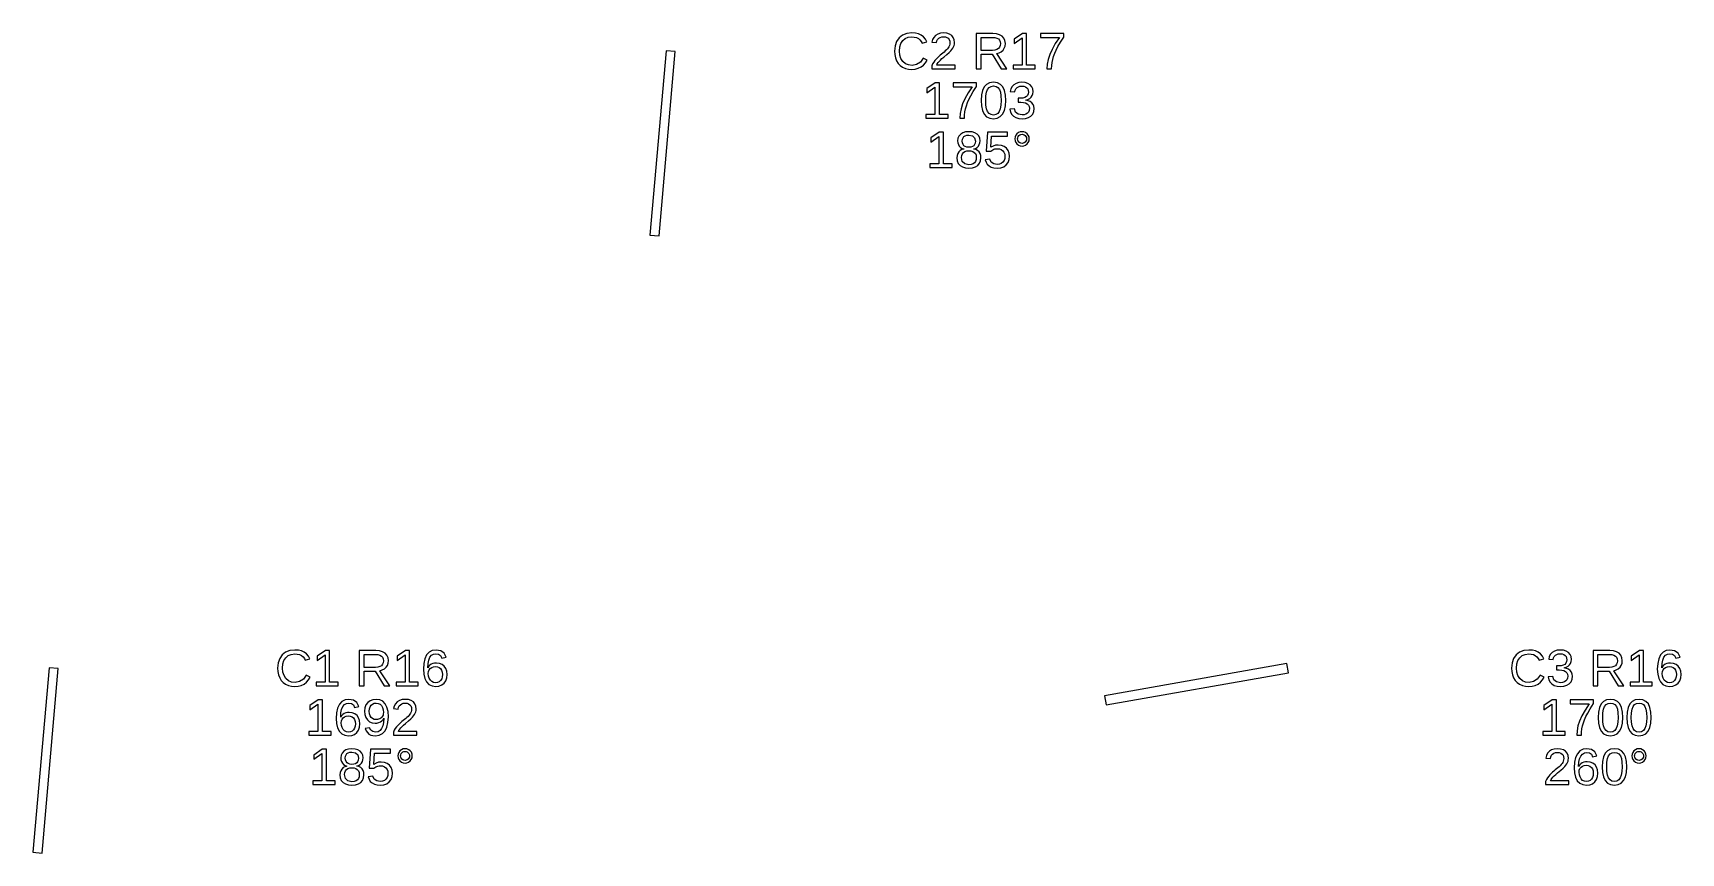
# Model space of a CAD drawing. Extents: x 194 to 2890, y 45 to 1503.
# Drawn here: x 220.6 to 487.8, y 45 to 177.9 of the extents above; entities that cross this region are included whole.
import ezdxf

# ---------------------------------------------------------------- set-up
doc = ezdxf.new("R2010")
doc.units = 0
doc.layers.get('0').update_dxf_attribs({"linetype": 'CONTINUOUS'})

msp = doc.modelspace()

# ---------------------------------------------------------------- linework, layer by layer
for points in [[(363.632, 172.093), (364.128, 172.222), (364.578, 172.437), (364.973, 172.734), (365.305, 173.109), (365.573, 173.564), (364.938, 173.881), (364.467, 173.219), (363.864, 172.821), (363.127, 172.689), (362.544, 172.76), (362.047, 172.974), (361.636, 173.33), (361.33, 173.803), (361.146, 174.368), (361.085, 175.024), (361.144, 175.685), (361.32, 176.244), (361.614, 176.703), (362.013, 177.043), (362.507, 177.247), (363.095, 177.315), (363.481, 177.286), (363.83, 177.198), (364.143, 177.051), (364.41, 176.848), (364.624, 176.593), (364.783, 176.286), (365.52, 176.53), (365.291, 176.961), (364.99, 177.315), (364.617, 177.592), (364.174, 177.791), (363.664, 177.91), (363.087, 177.95), (362.277, 177.863), (361.593, 177.604), (361.036, 177.173), (360.625, 176.589), (360.378, 175.873), (360.296, 175.024), (360.332, 174.441), (360.443, 173.913), (360.627, 173.44), (360.882, 173.028), (361.203, 172.685), (361.591, 172.41), (362.039, 172.21), (362.539, 172.09), (363.091, 172.05)], [(370.106, 172.754), (367.115, 172.754), (367.214, 172.946), (367.347, 173.144), (367.514, 173.346), (367.72, 173.559), (367.968, 173.789), (368.259, 174.036), (368.764, 174.457), (369.148, 174.797), (369.41, 175.057), (369.594, 175.277), (369.745, 175.496), (369.864, 175.716), (369.948, 175.936), (369.999, 176.157), (370.016, 176.379), (369.964, 176.843), (369.809, 177.23), (369.55, 177.541), (369.195, 177.768), (368.751, 177.904), (368.218, 177.95), (367.723, 177.905), (367.293, 177.769), (366.926, 177.543), (366.638, 177.24), (366.443, 176.876), (366.342, 176.448), (367.091, 176.379), (367.154, 176.663), (367.272, 176.901), (367.447, 177.093), (367.667, 177.235), (367.924, 177.319), (368.218, 177.348), (368.522, 177.319), (368.778, 177.232), (368.987, 177.087), (369.141, 176.89), (369.233, 176.646), (369.264, 176.355), (369.246, 176.13), (369.192, 175.921), (369.103, 175.728), (368.985, 175.547), (368.844, 175.37), (368.682, 175.199), (368.501, 175.031), (368.306, 174.863), (368.098, 174.695), (367.881, 174.522), (367.664, 174.34), (367.445, 174.148), (367.228, 173.943), (367.019, 173.724), (366.816, 173.488), (366.627, 173.233), (366.458, 172.953), (366.31, 172.648), (366.31, 172.132), (370.106, 172.132)], [(374.301, 174.512), (376.087, 174.512), (377.576, 172.132), (378.472, 172.132), (376.844, 174.601), (377.249, 174.713), (377.592, 174.896), (377.871, 175.151), (378.078, 175.463), (378.202, 175.821), (378.244, 176.225), (378.185, 176.702), (378.009, 177.104), (377.717, 177.431), (377.316, 177.672), (376.818, 177.816), (376.221, 177.864), (373.524, 177.864), (373.524, 172.132), (374.301, 172.132)], [(374.301, 175.126), (374.301, 177.242), (376.144, 177.242), (376.537, 177.213), (376.863, 177.125), (377.123, 176.979), (377.311, 176.778), (377.425, 176.524), (377.462, 176.217), (377.425, 175.898), (377.313, 175.63), (377.127, 175.413), (376.872, 175.254), (376.555, 175.158), (376.177, 175.126)], [(383.086, 172.754), (381.69, 172.754), (381.69, 177.864), (381.015, 177.864), (379.66, 176.933), (379.66, 176.241), (380.954, 177.165), (380.954, 172.754), (379.493, 172.754), (379.493, 172.132), (383.086, 172.132)], [(385.763, 172.655), (385.823, 173.166), (385.924, 173.665), (386.065, 174.161), (386.246, 174.662), (386.467, 175.167), (386.766, 175.739), (387.18, 176.44), (387.708, 177.27), (387.708, 177.864), (383.92, 177.864), (383.92, 177.242), (387, 177.242), (386.343, 176.228), (385.824, 175.295), (385.444, 174.445), (385.185, 173.648), (385.03, 172.877), (384.978, 172.132), (385.743, 172.132)], [(324.747, 174.935), (323.253, 175.065), (320.638, 145.18), (322.132, 145.049)], [(368.958, 164.754), (367.563, 164.754), (367.563, 169.864), (366.887, 169.864), (365.532, 168.933), (365.532, 168.241), (366.826, 169.165), (366.826, 164.754), (365.366, 164.754), (365.366, 164.132), (368.958, 164.132)], [(371.636, 164.655), (371.696, 165.166), (371.796, 165.665), (371.937, 166.161), (372.118, 166.662), (372.34, 167.167), (372.639, 167.739), (373.052, 168.44), (373.581, 169.27), (373.581, 169.864), (369.793, 169.864), (369.793, 169.242), (372.873, 169.242), (372.215, 168.228), (371.696, 167.295), (371.316, 166.445), (371.058, 165.648), (370.902, 164.877), (370.851, 164.132), (371.615, 164.132)], [(376.913, 164.134), (377.411, 164.387), (377.802, 164.807), (378.084, 165.387), (378.252, 166.118), (378.309, 167), (378.255, 167.894), (378.094, 168.629), (377.827, 169.205), (377.446, 169.619), (376.948, 169.867), (376.331, 169.95), (375.699, 169.868), (375.191, 169.623), (374.808, 169.213), (374.54, 168.64), (374.379, 167.902), (374.325, 167), (374.381, 166.114), (374.546, 165.382), (374.822, 164.803), (375.208, 164.385), (375.703, 164.134), (376.307, 164.05)], [(375.92, 164.711), (375.604, 164.9), (375.365, 165.214), (375.199, 165.664), (375.099, 166.259), (375.066, 167), (375.099, 167.759), (375.197, 168.362), (375.361, 168.806), (375.6, 169.112), (375.923, 169.295), (376.331, 169.356), (376.729, 169.294), (377.045, 169.108), (377.277, 168.798), (377.437, 168.351), (377.532, 167.751), (377.564, 167), (377.531, 166.271), (377.43, 165.68), (377.263, 165.226), (377.024, 164.905), (376.708, 164.712), (376.315, 164.648)], [(381.534, 164.099), (382.014, 164.244), (382.398, 164.486), (382.678, 164.816), (382.847, 165.225), (382.903, 165.714), (382.863, 166.06), (382.744, 166.363), (382.545, 166.626), (382.274, 166.835), (381.941, 166.978), (381.544, 167.057), (381.544, 167.073), (381.903, 167.179), (382.201, 167.335), (382.437, 167.539), (382.608, 167.791), (382.71, 168.089), (382.744, 168.432), (382.691, 168.875), (382.532, 169.247), (382.266, 169.549), (381.905, 169.772), (381.458, 169.905), (380.925, 169.95), (380.431, 169.906), (380, 169.774), (379.633, 169.555), (379.345, 169.258), (379.151, 168.892), (379.05, 168.457), (379.786, 168.4), (379.846, 168.678), (379.962, 168.911), (380.134, 169.099), (380.354, 169.237), (380.615, 169.32), (380.917, 169.348), (381.243, 169.318), (381.511, 169.229), (381.721, 169.081), (381.871, 168.882), (381.961, 168.64), (381.991, 168.355), (381.954, 168.068), (381.844, 167.826), (381.66, 167.629), (381.409, 167.483), (381.097, 167.395), (380.726, 167.366), (380.327, 167.366), (380.327, 166.731), (380.742, 166.731), (381.16, 166.702), (381.506, 166.615), (381.782, 166.469), (381.982, 166.271), (382.102, 166.028), (382.142, 165.739), (382.107, 165.41), (382.002, 165.14), (381.826, 164.929), (381.59, 164.778), (381.3, 164.687), (380.958, 164.656), (380.329, 164.769), (379.913, 165.108), (379.709, 165.674), (378.952, 165.604), (379.064, 165.134), (379.269, 164.746), (379.568, 164.443), (379.953, 164.225), (380.416, 164.094), (380.958, 164.05)], [(369.609, 156.754), (368.214, 156.754), (368.214, 161.864), (367.538, 161.864), (366.183, 160.933), (366.183, 160.241), (367.477, 161.165), (367.477, 156.754), (366.017, 156.754), (366.017, 156.132), (369.609, 156.132)], [(372.916, 156.099), (373.399, 156.247), (373.784, 156.494), (374.064, 156.828), (374.233, 157.24), (374.289, 157.731), (374.255, 158.087), (374.153, 158.401), (373.983, 158.672), (373.753, 158.892), (373.468, 159.047), (373.129, 159.138), (373.129, 159.155), (373.422, 159.247), (373.67, 159.401), (373.874, 159.614), (374.025, 159.873), (374.116, 160.159), (374.146, 160.473), (374.092, 160.895), (373.928, 161.254), (373.656, 161.551), (373.29, 161.773), (372.844, 161.906), (372.319, 161.95), (371.806, 161.905), (371.367, 161.769), (371.003, 161.543), (370.731, 161.244), (370.567, 160.89), (370.513, 160.481), (370.543, 160.167), (370.633, 159.881), (370.783, 159.623), (370.986, 159.407), (371.232, 159.248), (371.522, 159.146), (371.522, 159.13), (371.208, 159.042), (370.934, 158.888), (370.7, 158.666), (370.521, 158.391), (370.414, 158.077), (370.379, 157.722), (370.436, 157.229), (370.609, 156.816), (370.897, 156.486), (371.288, 156.244), (371.767, 156.099), (372.336, 156.05)], [(372.014, 159.452), (371.752, 159.538), (371.54, 159.681), (371.385, 159.88), (371.292, 160.13), (371.262, 160.432), (371.292, 160.728), (371.382, 160.971), (371.532, 161.16), (371.74, 161.296), (372.002, 161.377), (372.319, 161.405), (372.912, 161.297), (373.267, 160.972), (373.385, 160.432), (373.355, 160.11), (373.265, 159.853), (373.115, 159.661), (372.907, 159.529), (372.645, 159.45), (372.328, 159.423)], [(377.492, 156.108), (377.991, 156.282), (378.396, 156.571), (378.696, 156.961), (378.876, 157.437), (378.935, 157.999), (378.88, 158.497), (378.712, 158.929), (378.433, 159.293), (378.06, 159.569), (377.61, 159.734), (377.084, 159.789), (376.638, 159.749), (376.243, 159.627), (375.9, 159.423), (376.01, 161.242), (378.602, 161.242), (378.602, 161.864), (375.343, 161.864), (375.151, 158.78), (375.868, 158.78), (376.038, 158.915), (376.209, 159.021), (376.38, 159.098), (376.556, 159.15), (376.74, 159.181), (376.934, 159.191), (377.287, 159.154), (377.589, 159.043), (377.839, 158.858), (378.025, 158.612), (378.137, 158.321), (378.175, 157.983), (378.138, 157.597), (378.026, 157.271), (377.841, 157.004), (377.59, 156.806), (377.282, 156.688), (376.917, 156.648), (376.358, 156.743), (375.961, 157.026), (375.725, 157.499), (374.985, 157.413), (375.112, 157.006), (375.319, 156.668), (375.607, 156.4), (375.97, 156.206), (376.401, 156.089), (376.901, 156.05)], [(381.255, 159.668), (381.529, 159.781), (381.774, 159.968), (381.965, 160.21), (382.079, 160.484), (382.117, 160.79), (382.08, 161.097), (381.966, 161.371), (381.778, 161.612), (381.535, 161.8), (381.259, 161.912), (380.95, 161.95), (380.641, 161.912), (380.365, 161.798), (380.122, 161.608), (379.933, 161.365), (379.82, 161.093), (379.782, 160.79), (379.82, 160.488), (379.935, 160.215), (380.126, 159.972), (380.37, 159.783), (380.645, 159.669), (380.95, 159.631)], [(380.761, 160.082), (380.591, 160.154), (380.439, 160.274), (380.32, 160.427), (380.249, 160.599), (380.226, 160.79), (380.249, 160.981), (380.319, 161.154), (380.435, 161.307), (380.585, 161.427), (380.757, 161.499), (380.95, 161.523), (381.143, 161.499), (381.314, 161.429), (381.464, 161.311), (381.581, 161.159), (381.651, 160.986), (381.674, 160.79), (381.65, 160.597), (381.58, 160.424), (381.462, 160.271), (381.311, 160.153), (381.14, 160.082), (380.95, 160.058)], [(371.672, 156.731), (371.27, 157.126), (371.135, 157.783), (371.17, 158.098), (371.275, 158.365), (371.449, 158.583), (371.685, 158.745), (371.975, 158.842), (372.319, 158.874), (372.673, 158.844), (372.97, 158.754), (373.21, 158.603), (373.387, 158.394), (373.493, 158.126), (373.528, 157.8), (373.495, 157.42), (373.398, 157.115), (373.235, 156.886), (373.006, 156.727), (372.709, 156.631), (372.344, 156.599)], [(263.632, 72.093), (264.128, 72.222), (264.578, 72.437), (264.973, 72.734), (265.305, 73.109), (265.573, 73.564), (264.938, 73.881), (264.467, 73.219), (263.864, 72.821), (263.127, 72.689), (262.544, 72.76), (262.047, 72.974), (261.636, 73.33), (261.33, 73.803), (261.146, 74.368), (261.085, 75.024), (261.144, 75.685), (261.32, 76.244), (261.614, 76.703), (262.013, 77.043), (262.507, 77.247), (263.095, 77.315), (263.481, 77.286), (263.83, 77.198), (264.143, 77.051), (264.41, 76.848), (264.624, 76.593), (264.783, 76.286), (265.52, 76.53), (265.291, 76.961), (264.99, 77.315), (264.617, 77.592), (264.174, 77.791), (263.664, 77.91), (263.087, 77.95), (262.277, 77.864), (261.593, 77.605), (261.036, 77.173), (260.625, 76.589), (260.378, 75.873), (260.296, 75.024), (260.332, 74.442), (260.443, 73.913), (260.627, 73.44), (260.882, 73.028), (261.203, 72.685), (261.591, 72.41), (262.039, 72.21), (262.539, 72.09), (263.091, 72.05)], [(270.118, 72.754), (268.722, 72.754), (268.722, 77.864), (268.047, 77.864), (266.692, 76.933), (266.692, 76.241), (267.986, 77.165), (267.986, 72.754), (266.525, 72.754), (266.525, 72.132), (270.118, 72.132)], [(274.301, 74.512), (276.087, 74.512), (277.576, 72.132), (278.472, 72.132), (276.844, 74.601), (277.249, 74.713), (277.592, 74.896), (277.871, 75.15), (278.078, 75.463), (278.202, 75.821), (278.244, 76.225), (278.185, 76.702), (278.009, 77.104), (277.717, 77.431), (277.316, 77.672), (276.818, 77.816), (276.221, 77.864), (273.524, 77.864), (273.524, 72.132), (274.301, 72.132)], [(283.086, 72.754), (281.69, 72.754), (281.69, 77.864), (281.015, 77.864), (279.66, 76.933), (279.66, 76.241), (280.954, 77.165), (280.954, 72.754), (279.493, 72.754), (279.493, 72.132), (283.086, 72.132)], [(286.446, 72.109), (286.899, 72.283), (287.269, 72.575), (287.542, 72.967), (287.706, 73.445), (287.761, 74.007), (287.709, 74.528), (287.554, 74.973), (287.295, 75.342), (286.948, 75.618), (286.528, 75.783), (286.036, 75.838), (285.736, 75.817), (285.459, 75.752), (285.206, 75.645), (284.983, 75.496), (284.795, 75.308), (284.644, 75.081), (284.683, 75.761), (284.797, 76.325), (284.988, 76.772), (285.249, 77.096), (285.572, 77.291), (285.959, 77.356), (286.387, 77.278), (286.702, 77.045), (286.903, 76.656), (287.602, 76.782), (287.271, 77.431), (286.725, 77.82), (285.967, 77.95), (285.361, 77.861), (284.855, 77.595), (284.449, 77.152), (284.153, 76.544), (283.975, 75.782), (283.916, 74.866), (283.973, 74.022), (284.144, 73.323), (284.429, 72.77), (284.821, 72.37), (285.315, 72.13), (285.91, 72.05)], [(463.632, 72.093), (464.128, 72.222), (464.578, 72.437), (464.973, 72.734), (465.305, 73.109), (465.573, 73.564), (464.938, 73.881), (464.467, 73.219), (463.864, 72.821), (463.127, 72.689), (462.544, 72.76), (462.047, 72.974), (461.636, 73.33), (461.33, 73.803), (461.146, 74.368), (461.085, 75.024), (461.144, 75.685), (461.32, 76.244), (461.614, 76.703), (462.013, 77.043), (462.507, 77.247), (463.095, 77.315), (463.481, 77.286), (463.83, 77.198), (464.143, 77.051), (464.41, 76.848), (464.624, 76.593), (464.783, 76.286), (465.52, 76.53), (465.291, 76.961), (464.99, 77.315), (464.617, 77.592), (464.174, 77.791), (463.664, 77.91), (463.087, 77.95), (462.277, 77.864), (461.593, 77.605), (461.036, 77.173), (460.625, 76.589), (460.378, 75.873), (460.296, 75.024), (460.332, 74.442), (460.443, 73.913), (460.627, 73.44), (460.882, 73.028), (461.203, 72.685), (461.591, 72.41), (462.039, 72.21), (462.539, 72.09), (463.091, 72.05)], [(468.79, 72.099), (469.27, 72.244), (469.654, 72.486), (469.934, 72.816), (470.103, 73.225), (470.159, 73.714), (470.119, 74.06), (469.999, 74.364), (469.801, 74.626), (469.53, 74.835), (469.197, 74.978), (468.8, 75.057), (468.8, 75.073), (469.159, 75.179), (469.457, 75.335), (469.693, 75.539), (469.863, 75.791), (469.966, 76.089), (470, 76.432), (469.947, 76.875), (469.787, 77.247), (469.522, 77.549), (469.16, 77.772), (468.714, 77.905), (468.181, 77.95), (467.687, 77.906), (467.256, 77.774), (466.889, 77.555), (466.601, 77.258), (466.407, 76.891), (466.306, 76.457), (467.042, 76.4), (467.102, 76.678), (467.218, 76.911), (467.39, 77.1), (467.61, 77.237), (467.871, 77.32), (468.173, 77.348), (468.499, 77.318), (468.767, 77.229), (468.977, 77.081), (469.127, 76.882), (469.217, 76.64), (469.247, 76.355), (469.21, 76.068), (469.1, 75.826), (468.916, 75.629), (468.664, 75.483), (468.353, 75.395), (467.982, 75.366), (467.583, 75.366), (467.583, 74.731), (467.998, 74.731), (468.416, 74.702), (468.762, 74.615), (469.038, 74.469), (469.238, 74.271), (469.358, 74.028), (469.398, 73.739), (469.363, 73.41), (469.258, 73.14), (469.082, 72.929), (468.846, 72.778), (468.556, 72.687), (468.214, 72.656), (467.585, 72.769), (467.169, 73.109), (466.965, 73.674), (466.208, 73.604), (466.32, 73.134), (466.525, 72.746), (466.824, 72.443), (467.209, 72.225), (467.672, 72.094), (468.214, 72.05)], [(474.301, 74.512), (476.087, 74.512), (477.576, 72.132), (478.472, 72.132), (476.844, 74.601), (477.249, 74.713), (477.592, 74.896), (477.871, 75.15), (478.078, 75.463), (478.202, 75.821), (478.244, 76.225), (478.185, 76.702), (478.009, 77.104), (477.717, 77.431), (477.316, 77.672), (476.818, 77.816), (476.221, 77.864), (473.524, 77.864), (473.524, 72.132), (474.301, 72.132)], [(483.086, 72.754), (481.69, 72.754), (481.69, 77.864), (481.015, 77.864), (479.66, 76.933), (479.66, 76.241), (480.954, 77.165), (480.954, 72.754), (479.493, 72.754), (479.493, 72.132), (483.086, 72.132)], [(486.446, 72.109), (486.899, 72.283), (487.269, 72.575), (487.542, 72.967), (487.706, 73.445), (487.761, 74.007), (487.709, 74.528), (487.554, 74.973), (487.295, 75.342), (486.948, 75.618), (486.528, 75.783), (486.036, 75.838), (485.736, 75.817), (485.459, 75.752), (485.206, 75.645), (484.983, 75.496), (484.795, 75.308), (484.644, 75.081), (484.683, 75.761), (484.797, 76.325), (484.988, 76.772), (485.249, 77.096), (485.572, 77.291), (485.959, 77.356), (486.387, 77.278), (486.702, 77.045), (486.903, 76.656), (487.602, 76.782), (487.271, 77.431), (486.725, 77.82), (485.967, 77.95), (485.361, 77.861), (484.855, 77.595), (484.449, 77.152), (484.153, 76.544), (483.975, 75.782), (483.916, 74.866), (483.973, 74.022), (484.144, 73.323), (484.429, 72.77), (484.821, 72.37), (485.315, 72.13), (485.91, 72.05)], [(224.747, 74.935), (223.253, 75.065), (220.638, 45.179), (222.132, 45.049)], [(274.301, 75.126), (274.301, 77.242), (276.144, 77.242), (276.537, 77.213), (276.863, 77.125), (277.123, 76.98), (277.311, 76.778), (277.425, 76.524), (277.462, 76.217), (277.425, 75.898), (277.313, 75.63), (277.127, 75.413), (276.872, 75.254), (276.555, 75.158), (276.177, 75.126)], [(285.564, 72.687), (285.284, 72.828), (285.045, 73.063), (284.863, 73.372), (284.754, 73.734), (284.718, 74.15), (284.753, 74.474), (284.858, 74.749), (285.033, 74.974), (285.265, 75.14), (285.541, 75.239), (285.861, 75.273), (286.198, 75.235), (286.481, 75.123), (286.711, 74.935), (286.881, 74.678), (286.983, 74.358), (287.017, 73.975), (286.983, 73.589), (286.883, 73.263), (286.715, 72.996), (286.489, 72.798), (286.213, 72.68), (285.885, 72.64)], [(424.13, 74.261), (423.87, 75.739), (394.326, 70.529), (394.586, 69.052)], [(474.301, 75.126), (474.301, 77.242), (476.144, 77.242), (476.537, 77.213), (476.863, 77.125), (477.123, 76.98), (477.311, 76.778), (477.425, 76.524), (477.462, 76.217), (477.425, 75.898), (477.313, 75.63), (477.127, 75.413), (476.872, 75.254), (476.555, 75.158), (476.177, 75.126)], [(485.564, 72.687), (485.284, 72.828), (485.045, 73.063), (484.863, 73.372), (484.754, 73.734), (484.718, 74.15), (484.753, 74.474), (484.858, 74.749), (485.033, 74.974), (485.265, 75.14), (485.541, 75.239), (485.861, 75.273), (486.198, 75.235), (486.481, 75.123), (486.711, 74.935), (486.881, 74.678), (486.983, 74.358), (487.017, 73.975), (486.983, 73.589), (486.883, 73.263), (486.715, 72.996), (486.489, 72.798), (486.213, 72.68), (485.885, 72.64)], [(268.958, 64.754), (267.563, 64.754), (267.563, 69.864), (266.887, 69.864), (265.532, 68.933), (265.532, 68.241), (266.826, 69.165), (266.826, 64.754), (265.366, 64.754), (265.366, 64.132), (268.958, 64.132)], [(272.318, 64.109), (272.771, 64.283), (273.141, 64.575), (273.415, 64.967), (273.579, 65.445), (273.634, 66.007), (273.582, 66.528), (273.426, 66.973), (273.168, 67.342), (272.821, 67.618), (272.401, 67.783), (271.908, 67.838), (271.608, 67.817), (271.332, 67.752), (271.078, 67.645), (270.855, 67.496), (270.668, 67.308), (270.517, 67.081), (270.555, 67.761), (270.67, 68.325), (270.861, 68.772), (271.121, 69.096), (271.445, 69.291), (271.831, 69.356), (272.26, 69.278), (272.574, 69.045), (272.775, 68.656), (273.475, 68.782), (273.143, 69.431), (272.598, 69.82), (271.839, 69.95), (271.233, 69.861), (270.727, 69.595), (270.322, 69.152), (270.025, 68.544), (269.848, 67.782), (269.789, 66.866), (269.846, 66.022), (270.016, 65.323), (270.301, 64.77), (270.694, 64.37), (271.187, 64.13), (271.782, 64.05)], [(276.778, 64.138), (277.29, 64.403), (277.7, 64.844), (278, 65.448), (278.18, 66.205), (278.24, 67.114), (278.185, 67.981), (278.021, 68.691), (277.747, 69.242), (277.368, 69.635), (276.885, 69.871), (276.299, 69.95), (275.743, 69.893), (275.275, 69.721), (274.895, 69.435), (274.615, 69.049), (274.447, 68.578), (274.391, 68.021), (274.442, 67.477), (274.597, 67.009), (274.854, 66.618), (275.198, 66.324), (275.61, 66.147), (276.091, 66.089), (276.397, 66.113), (276.686, 66.187), (276.958, 66.31), (277.195, 66.474), (277.381, 66.67), (277.515, 66.898), (277.468, 66.23), (277.347, 65.672), (277.153, 65.226), (276.891, 64.9), (276.566, 64.705), (276.177, 64.64), (275.736, 64.72), (275.414, 64.958), (275.208, 65.356), (274.509, 65.246), (274.651, 64.865), (274.844, 64.56), (275.088, 64.333), (275.388, 64.176), (275.747, 64.082), (276.165, 64.05)], [(282.85, 64.754), (279.859, 64.754), (279.958, 64.946), (280.091, 65.144), (280.258, 65.346), (280.464, 65.559), (280.712, 65.789), (281.003, 66.036), (281.508, 66.457), (281.892, 66.797), (282.154, 67.057), (282.338, 67.277), (282.49, 67.496), (282.608, 67.716), (282.692, 67.936), (282.743, 68.157), (282.76, 68.379), (282.709, 68.843), (282.553, 69.23), (282.294, 69.541), (281.939, 69.768), (281.495, 69.904), (280.962, 69.95), (280.468, 69.905), (280.037, 69.769), (279.67, 69.543), (279.382, 69.24), (279.187, 68.876), (279.086, 68.448), (279.835, 68.379), (279.898, 68.663), (280.017, 68.901), (280.191, 69.093), (280.411, 69.235), (280.668, 69.319), (280.962, 69.348), (281.266, 69.319), (281.522, 69.232), (281.731, 69.087), (281.885, 68.89), (281.977, 68.646), (282.008, 68.355), (281.99, 68.13), (281.936, 67.921), (281.847, 67.728), (281.729, 67.546), (281.588, 67.37), (281.426, 67.199), (281.245, 67.031), (281.05, 66.863), (280.842, 66.695), (280.626, 66.522), (280.408, 66.34), (280.189, 66.148), (279.973, 65.943), (279.763, 65.724), (279.56, 65.488), (279.371, 65.233), (279.202, 64.953), (279.054, 64.648), (279.054, 64.132), (282.85, 64.132)], [(468.958, 64.754), (467.563, 64.754), (467.563, 69.864), (466.887, 69.864), (465.532, 68.933), (465.532, 68.241), (466.826, 69.165), (466.826, 64.754), (465.366, 64.754), (465.366, 64.132), (468.958, 64.132)], [(471.636, 64.655), (471.696, 65.166), (471.796, 65.665), (471.937, 66.161), (472.118, 66.662), (472.34, 67.167), (472.639, 67.739), (473.052, 68.44), (473.581, 69.27), (473.581, 69.864), (469.793, 69.864), (469.793, 69.242), (472.873, 69.242), (472.215, 68.228), (471.696, 67.295), (471.316, 66.445), (471.058, 65.648), (470.902, 64.877), (470.851, 64.132), (471.615, 64.132)], [(476.913, 64.134), (477.411, 64.386), (477.802, 64.807), (478.084, 65.387), (478.252, 66.118), (478.309, 67), (478.255, 67.894), (478.094, 68.629), (477.827, 69.205), (477.446, 69.619), (476.948, 69.867), (476.331, 69.95), (475.699, 69.868), (475.191, 69.623), (474.808, 69.213), (474.54, 68.64), (474.379, 67.902), (474.325, 67), (474.381, 66.114), (474.546, 65.382), (474.822, 64.803), (475.208, 64.385), (475.703, 64.134), (476.307, 64.05)], [(481.547, 64.134), (482.046, 64.386), (482.437, 64.807), (482.718, 65.387), (482.887, 66.118), (482.943, 67), (482.89, 67.894), (482.729, 68.629), (482.461, 69.205), (482.081, 69.619), (481.582, 69.867), (480.966, 69.95), (480.334, 69.868), (479.826, 69.623), (479.442, 69.213), (479.174, 68.64), (479.014, 67.902), (478.96, 67), (479.015, 66.114), (479.181, 65.382), (479.456, 64.803), (479.842, 64.385), (480.337, 64.134), (480.942, 64.05)], [(271.437, 64.687), (271.157, 64.828), (270.918, 65.063), (270.736, 65.372), (270.627, 65.734), (270.59, 66.15), (270.625, 66.474), (270.73, 66.749), (270.905, 66.974), (271.138, 67.14), (271.414, 67.239), (271.733, 67.273), (272.07, 67.235), (272.354, 67.123), (272.584, 66.935), (272.753, 66.678), (272.855, 66.358), (272.889, 65.975), (272.856, 65.589), (272.755, 65.263), (272.588, 64.996), (272.362, 64.798), (272.085, 64.68), (271.758, 64.64)], [(275.943, 66.707), (275.668, 66.828), (275.44, 67.031), (275.271, 67.302), (275.169, 67.633), (275.135, 68.021), (275.169, 68.403), (275.271, 68.727), (275.44, 68.996), (275.669, 69.196), (275.947, 69.316), (276.274, 69.356), (276.606, 69.309), (276.889, 69.169), (277.125, 68.935), (277.301, 68.624), (277.407, 68.253), (277.442, 67.822), (277.425, 67.605), (277.373, 67.404), (277.285, 67.22), (277.168, 67.057), (277.025, 66.92), (276.856, 66.811), (276.67, 66.731), (276.473, 66.682), (276.266, 66.666)], [(475.92, 64.711), (475.604, 64.9), (475.365, 65.214), (475.199, 65.664), (475.099, 66.259), (475.066, 67), (475.099, 67.76), (475.197, 68.362), (475.361, 68.806), (475.6, 69.112), (475.923, 69.295), (476.331, 69.356), (476.729, 69.294), (477.045, 69.108), (477.277, 68.798), (477.437, 68.351), (477.532, 67.751), (477.564, 67), (477.531, 66.271), (477.43, 65.68), (477.263, 65.226), (477.024, 64.905), (476.708, 64.712), (476.315, 64.648)], [(480.555, 64.711), (480.238, 64.9), (480, 65.214), (479.834, 65.664), (479.734, 66.259), (479.701, 67), (479.733, 67.76), (479.832, 68.362), (479.996, 68.806), (480.235, 69.112), (480.558, 69.295), (480.966, 69.356), (481.364, 69.294), (481.679, 69.108), (481.912, 68.798), (482.071, 68.351), (482.167, 67.751), (482.199, 67), (482.165, 66.271), (482.065, 65.68), (481.898, 65.226), (481.659, 64.905), (481.343, 64.712), (480.95, 64.648)], [(269.609, 56.754), (268.214, 56.754), (268.214, 61.864), (267.538, 61.864), (266.183, 60.933), (266.183, 60.241), (267.477, 61.165), (267.477, 56.754), (266.017, 56.754), (266.017, 56.132), (269.609, 56.132)], [(272.916, 56.099), (273.399, 56.247), (273.784, 56.494), (274.064, 56.828), (274.233, 57.24), (274.289, 57.73), (274.255, 58.087), (274.153, 58.401), (273.983, 58.672), (273.753, 58.892), (273.468, 59.047), (273.129, 59.138), (273.129, 59.155), (273.422, 59.247), (273.67, 59.401), (273.874, 59.614), (274.025, 59.873), (274.116, 60.159), (274.146, 60.473), (274.092, 60.895), (273.928, 61.254), (273.656, 61.551), (273.29, 61.773), (272.844, 61.906), (272.319, 61.95), (271.806, 61.905), (271.367, 61.769), (271.003, 61.543), (270.731, 61.244), (270.567, 60.89), (270.513, 60.481), (270.543, 60.167), (270.633, 59.881), (270.783, 59.623), (270.986, 59.407), (271.232, 59.248), (271.522, 59.147), (271.522, 59.13), (271.208, 59.042), (270.934, 58.888), (270.7, 58.666), (270.521, 58.392), (270.414, 58.077), (270.379, 57.722), (270.436, 57.229), (270.609, 56.816), (270.897, 56.486), (271.288, 56.244), (271.767, 56.099), (272.336, 56.05)], [(277.492, 56.108), (277.991, 56.282), (278.396, 56.571), (278.696, 56.961), (278.876, 57.437), (278.935, 57.999), (278.88, 58.497), (278.712, 58.928), (278.433, 59.293), (278.06, 59.569), (277.61, 59.734), (277.084, 59.789), (276.638, 59.749), (276.243, 59.627), (275.9, 59.423), (276.01, 61.242), (278.602, 61.242), (278.602, 61.864), (275.343, 61.864), (275.151, 58.78), (275.868, 58.78), (276.038, 58.915), (276.209, 59.021), (276.38, 59.098), (276.556, 59.15), (276.74, 59.181), (276.934, 59.191), (277.287, 59.154), (277.589, 59.043), (277.839, 58.858), (278.025, 58.612), (278.137, 58.321), (278.175, 57.983), (278.138, 57.597), (278.026, 57.271), (277.841, 57.004), (277.59, 56.806), (277.282, 56.688), (276.917, 56.648), (276.358, 56.743), (275.961, 57.026), (275.725, 57.499), (274.985, 57.413), (275.112, 57.006), (275.319, 56.668), (275.607, 56.4), (275.97, 56.206), (276.401, 56.089), (276.901, 56.05)], [(281.255, 59.668), (281.529, 59.781), (281.774, 59.968), (281.965, 60.21), (282.079, 60.484), (282.117, 60.79), (282.08, 61.097), (281.966, 61.371), (281.778, 61.612), (281.535, 61.8), (281.259, 61.912), (280.95, 61.95), (280.641, 61.912), (280.365, 61.798), (280.122, 61.608), (279.933, 61.365), (279.82, 61.093), (279.782, 60.79), (279.82, 60.488), (279.935, 60.215), (280.126, 59.972), (280.37, 59.783), (280.645, 59.669), (280.95, 59.631)], [(280.761, 60.082), (280.591, 60.154), (280.439, 60.273), (280.32, 60.427), (280.249, 60.599), (280.226, 60.79), (280.249, 60.981), (280.319, 61.154), (280.435, 61.307), (280.585, 61.427), (280.757, 61.499), (280.95, 61.523), (281.143, 61.499), (281.314, 61.429), (281.464, 61.311), (281.581, 61.159), (281.651, 60.986), (281.674, 60.79), (281.65, 60.597), (281.58, 60.424), (281.462, 60.272), (281.311, 60.153), (281.14, 60.082), (280.95, 60.058)], [(469.597, 56.754), (466.607, 56.754), (466.705, 56.946), (466.838, 57.144), (467.005, 57.346), (467.211, 57.559), (467.459, 57.789), (467.75, 58.036), (468.256, 58.457), (468.64, 58.797), (468.901, 59.057), (469.086, 59.277), (469.237, 59.496), (469.355, 59.716), (469.44, 59.936), (469.491, 60.157), (469.508, 60.379), (469.456, 60.843), (469.301, 61.23), (469.042, 61.541), (468.687, 61.768), (468.242, 61.904), (467.709, 61.95), (467.215, 61.905), (466.784, 61.769), (466.417, 61.543), (466.129, 61.24), (465.935, 60.876), (465.833, 60.449), (466.582, 60.379), (466.645, 60.663), (466.764, 60.901), (466.938, 61.093), (467.159, 61.235), (467.416, 61.319), (467.709, 61.348), (468.013, 61.319), (468.27, 61.232), (468.478, 61.087), (468.632, 60.89), (468.724, 60.646), (468.755, 60.355), (468.737, 60.13), (468.683, 59.921), (468.594, 59.728), (468.476, 59.547), (468.336, 59.37), (468.173, 59.199), (467.992, 59.031), (467.798, 58.863), (467.589, 58.695), (467.373, 58.522), (467.155, 58.34), (466.936, 58.148), (466.72, 57.943), (466.51, 57.724), (466.307, 57.488), (466.118, 57.233), (465.949, 56.953), (465.801, 56.648), (465.801, 56.132), (469.597, 56.132)], [(472.969, 56.108), (473.422, 56.283), (473.792, 56.575), (474.066, 56.967), (474.23, 57.445), (474.285, 58.007), (474.233, 58.528), (474.077, 58.973), (473.819, 59.342), (473.472, 59.617), (473.052, 59.783), (472.559, 59.838), (472.259, 59.817), (471.983, 59.752), (471.729, 59.645), (471.506, 59.496), (471.319, 59.309), (471.168, 59.081), (471.206, 59.761), (471.321, 60.325), (471.512, 60.772), (471.772, 61.096), (472.096, 61.291), (472.482, 61.356), (472.911, 61.278), (473.225, 61.045), (473.426, 60.656), (474.126, 60.782), (473.794, 61.431), (473.249, 61.82), (472.49, 61.95), (471.884, 61.861), (471.378, 61.595), (470.973, 61.152), (470.677, 60.544), (470.499, 59.782), (470.44, 58.866), (470.497, 58.022), (470.667, 57.323), (470.952, 56.77), (471.345, 56.37), (471.838, 56.13), (472.433, 56.05)], [(477.564, 56.134), (478.062, 56.386), (478.453, 56.807), (478.735, 57.387), (478.904, 58.118), (478.96, 59), (478.906, 59.894), (478.746, 60.629), (478.478, 61.205), (478.097, 61.619), (477.599, 61.867), (476.982, 61.95), (476.35, 61.868), (475.842, 61.623), (475.459, 61.213), (475.191, 60.64), (475.03, 59.902), (474.977, 59), (475.032, 58.114), (475.197, 57.382), (475.473, 56.803), (475.859, 56.385), (476.354, 56.134), (476.958, 56.05)], [(481.255, 59.668), (481.529, 59.781), (481.774, 59.968), (481.965, 60.21), (482.079, 60.484), (482.117, 60.79), (482.08, 61.097), (481.966, 61.371), (481.778, 61.612), (481.535, 61.8), (481.259, 61.912), (480.95, 61.95), (480.641, 61.912), (480.365, 61.798), (480.122, 61.608), (479.933, 61.365), (479.82, 61.093), (479.782, 60.79), (479.82, 60.488), (479.935, 60.215), (480.126, 59.972), (480.37, 59.783), (480.645, 59.669), (480.95, 59.631)], [(480.761, 60.082), (480.591, 60.154), (480.439, 60.273), (480.32, 60.427), (480.249, 60.599), (480.226, 60.79), (480.249, 60.981), (480.319, 61.154), (480.435, 61.307), (480.585, 61.427), (480.757, 61.499), (480.95, 61.523), (481.143, 61.499), (481.314, 61.429), (481.464, 61.311), (481.581, 61.159), (481.651, 60.986), (481.674, 60.79), (481.65, 60.597), (481.58, 60.424), (481.462, 60.272), (481.311, 60.153), (481.14, 60.082), (480.95, 60.058)], [(271.672, 56.731), (271.27, 57.126), (271.135, 57.783), (271.17, 58.098), (271.275, 58.365), (271.449, 58.583), (271.685, 58.745), (271.975, 58.842), (272.319, 58.874), (272.673, 58.844), (272.97, 58.754), (273.21, 58.603), (273.387, 58.394), (273.493, 58.126), (273.528, 57.8), (273.495, 57.42), (273.398, 57.115), (273.235, 56.886), (273.006, 56.727), (272.709, 56.631), (272.344, 56.599)], [(272.014, 59.452), (271.752, 59.538), (271.54, 59.681), (271.385, 59.88), (271.292, 60.13), (271.262, 60.432), (271.292, 60.728), (271.382, 60.971), (271.532, 61.16), (271.74, 61.296), (272.002, 61.377), (272.319, 61.405), (272.912, 61.297), (273.267, 60.972), (273.385, 60.432), (273.355, 60.11), (273.265, 59.853), (273.115, 59.661), (272.907, 59.529), (272.645, 59.45), (272.328, 59.423)], [(472.088, 56.687), (471.808, 56.828), (471.569, 57.063), (471.387, 57.372), (471.278, 57.734), (471.241, 58.15), (471.276, 58.474), (471.381, 58.749), (471.556, 58.974), (471.789, 59.14), (472.065, 59.239), (472.384, 59.273), (472.721, 59.235), (473.005, 59.123), (473.235, 58.935), (473.404, 58.678), (473.506, 58.358), (473.54, 57.975), (473.507, 57.589), (473.406, 57.263), (473.239, 56.996), (473.013, 56.798), (472.736, 56.68), (472.409, 56.64)], [(476.571, 56.711), (476.255, 56.9), (476.016, 57.214), (475.85, 57.664), (475.75, 58.259), (475.717, 59), (475.75, 59.76), (475.848, 60.362), (476.012, 60.806), (476.251, 61.112), (476.574, 61.295), (476.982, 61.356), (477.38, 61.294), (477.696, 61.108), (477.928, 60.798), (478.088, 60.351), (478.183, 59.751), (478.215, 59), (478.182, 58.271), (478.081, 57.68), (477.914, 57.226), (477.675, 56.905), (477.359, 56.712), (476.966, 56.648)]]:
    msp.add_lwpolyline(points, close=True)

doc.saveas('drawing.dxf')
